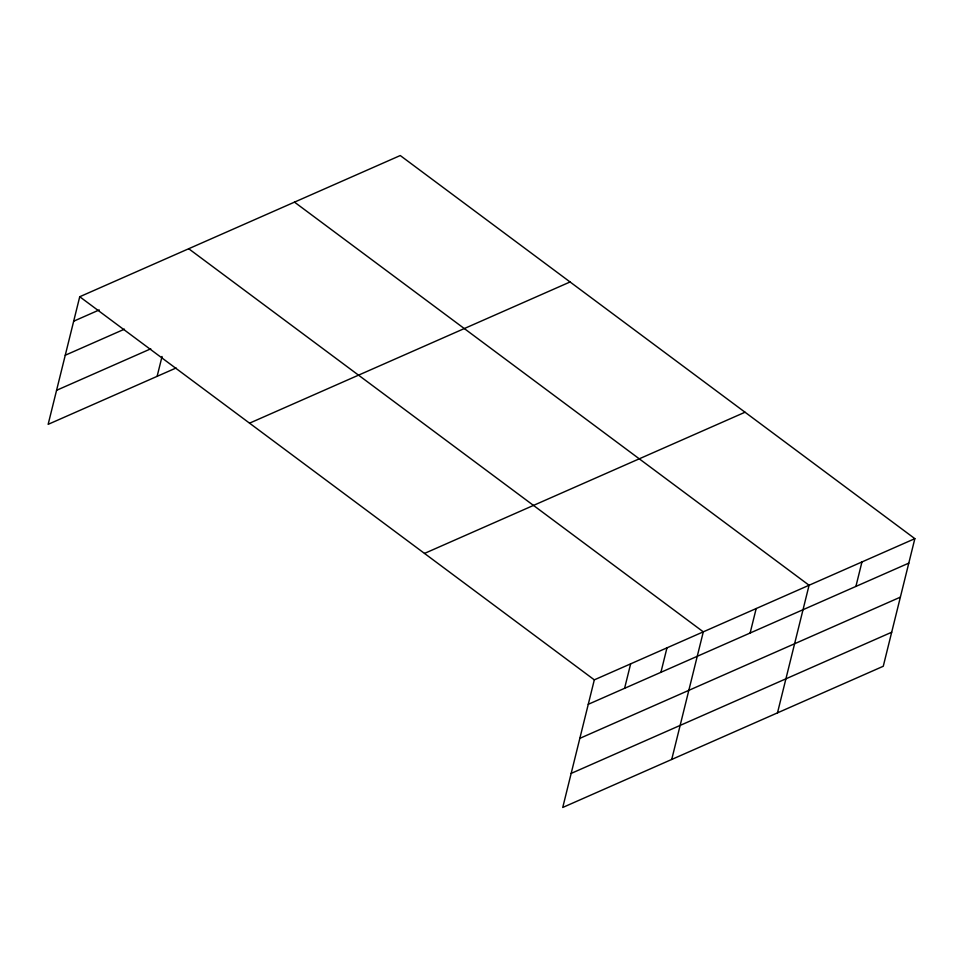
<?xml version="1.0" encoding="UTF-8"?>
<svg xmlns="http://www.w3.org/2000/svg" width="963" height="963" viewBox="0 0 963 963"><rect width="100%" height="100%" fill="white"/><g stroke="black" fill="none" stroke-linecap="round" stroke-linejoin="round"><path stroke-width="1.44" d="M914.85 538.654L594.315 679.854L562.741 807.463L883.264 666.264L914.85 538.654L400.259 155.537L79.736 296.736L48.15 424.346L176.121 367.974M157.125 376.34L162.049 356.479M624.59 688.316L630.645 663.844M660.919 672.318L666.974 647.846M671.717 759.458L703.303 631.848L188.712 248.731M750.129 633.016L756.184 608.544M777.49 712.861L809.076 585.251L294.485 202.134M855.902 586.419L861.957 561.947M73.67 321.209L99.237 309.942M65.255 355.239L124.456 329.165M56.576 390.304L150.758 348.823M249.549 423.166L570.072 281.966M424.502 553.424L745.037 412.224M588.261 704.314L908.795 563.126M579.834 738.356L900.369 597.156M571.155 773.421L891.69 632.234M79.736 296.736L594.315 679.854"/></g></svg>
